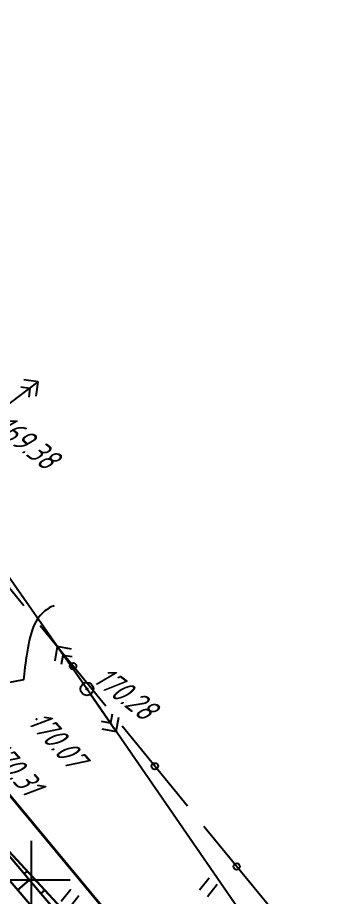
# Model space of a CAD drawing. Header units: millimetres. Extents: x -698 to 8131, y -704 to 4503.
# Drawn here: x 7503.8 to 7553.1, y 458.3 to 594.1 of the extents above; entities that cross this region are included whole.
import ezdxf

# ---------------------------------------------------------------- set-up
doc = ezdxf.new("R2010")
doc.units = ezdxf.units.MM
doc.linetypes.add('CONTI', pattern=[0])
for name, color, linetype, lineweight in [('10', 1, 'Continuous', 35), ('КОПИЯ_ОСЬ_13_ОТКОСЫ', 7, 'Continuous', 30), ('ОСЬ_ВЕРХ_ПОКРЫТИЯ_ГРАНИЦЫ_ПОЛОС', 7, 'Continuous', 30)]:
    doc.layers.add(name, color=color, linetype=linetype, lineweight=lineweight)
for name, color, linetype in [('GOR_BDEFAULT', 212, 'CONTI'), ('PI_OTDEFAULT', 172, 'CONTI'), ('PI_TTDEFAULT', 5, 'CONTI'), ('SETKR', 2, 'CONTI'), ('SIT_LDEFAULT', 7, 'CONTI'), ('USLZNDEFAULT', 7, 'CONTI')]:
    doc.layers.add(name, color=color, linetype=linetype)
doc.styles.add('eskd', font='isocpeui.ttf', dxfattribs={"width": 1.2})

# ---------------------------------------------------------------- blocks, each defined once
blk = doc.blocks.new('BL_333')
at = {"color": 0}
for p, q in [((0, -6), (0, 6)), ((-6, 0), (6, 0))]:
    blk.add_line(p, q, dxfattribs=at)
blk = doc.blocks.new('BL_2011')
at = {"color": 0}
for p, q in [((0, 0), (0, 2.4)), ((1.6, 0), (1.6, 2.4))]:
    blk.add_line(p, q, dxfattribs=at)
blk = doc.blocks.new('BL_26')
at = {"color": 0}
for radius in [1, 0.1]:
    blk.add_circle((0, 0), radius, dxfattribs=at)
blk = doc.blocks.new('*U52')
at = {"layer": 'КОПИЯ_ОСЬ_13_ОТКОСЫ'}
for points in [[(0, 0), (12.91, -15.28), (30.54, -35.85)], [(0, 0), (6.75, -7.38), (13.53, -14.74), (27.11, -29.45)], [(9.46, -10.32), (9.34, -10.43)], [(10.81, -11.8), (10.33, -12.23)], [(12.17, -13.27), (12.01, -13.41)], [(13.52, -14.74), (12.92, -15.29)]]:
    blk.add_lwpolyline(points, dxfattribs=at)

msp = doc.modelspace()

# ---------------------------------------------------------------- linework, layer by layer
at = {"layer": '10'}
for points in [[(7557.08, 408.21), (7502.4, 474.09), (7438.51, 545.9), (7384.5, 596.29), (7381.69, 589.87), (7359.57, 604.59), (7346, 610.97), (7346.93, 612.49), (7259.5, 653.22), (7163.78, 697.6), (7162.77, 695.04), (7153.58, 698.96), (7154.83, 701.95), (7107.48, 722.73), (7037.23, 756.52), (7008.44, 769.14), (7005.58, 770.2), (6980.05, 780.78), (6981.05, 782.78), (6942.35, 801.08), (6941.6, 799.04), (6896.91, 821.23), (6913.82, 871.71)], [(7384.5, 596.29), (7438.51, 545.9), (7502.4, 474.09), (7557.08, 408.21), (7599.64, 364.49), (7714.09, 267.32), (7782.33, 205.66), (7802.95, 187.96), (7827.05, 167.28), (7831.93, 163.09), (7846.05, 144.89), (7851.59, 137.76), (7868.69, 97.28), (7876.34, 79.15), (7881.94, 63.12), (7904.92, -2.65), (7913.74, -6.59), (7929.84, -50.89), (7929.84, -50.89), (7966.05, -166.92), (7964.87, -168.84), (7968.62, -174.87), (7974.57, -194.31), (7993.63, -264.5)]]:
    msp.add_lwpolyline(points, dxfattribs=at)
at = {"layer": 'GOR_BDEFAULT', "color": 212, "elevation": 170, "flags": 128}
msp.add_lwpolyline([(7509.42, 503.22), (7509.26, 503.15), (7509.08, 503.06), (7508.88, 502.96), (7508.68, 502.85), (7508.46, 502.71), (7508.23, 502.56), (7508, 502.38), (7507.76, 502.18), (7507.52, 501.95), (7507.29, 501.69), (7507.05, 501.4), (7506.83, 501.08), (7506.61, 500.72), (7506.4, 500.33), (7506.21, 499.89), (7506.03, 499.42), (7505.87, 498.91), (7505.72, 498.36), (7505.58, 497.8), (7505.46, 497.21), (7505.34, 496.62), (7505.24, 496.02), (7505.15, 495.42), (7505.06, 494.82), (7504.99, 494.24), (7504.92, 493.68), (7504.85, 493.14), (7504.8, 492.63), (7504.74, 492.16), (7504.69, 491.73), (7499.79, 490.8)], dxfattribs=at)
at = {"layer": 'PI_TTDEFAULT', "color": 5}
for p in [(7514.5, 490.33, 170.28), (7506.68, 485.64, 170.07)]:
    msp.add_point(p, dxfattribs=at)
at = {"layer": 'SIT_LDEFAULT', "color": 7}
for p, q in [((7514.5, 490.33), (7475.09, 546.69)), ((7506.96, 537.8), (7504.72, 538.1)), ((7501.4, 533.56), (7506.96, 537.8)), ((7504.29, 537.02), (7505.69, 536.83)), ((7505.69, 536.83), (7505.5, 535.43)), ((7506.66, 535.56), (7506.96, 537.8)), ((7504.75, 503.16), (7494.62, 515.55)), ((7517.41, 487.67), (7507.28, 500.06)), ((7509.92, 496.89), (7509.52, 494.66)), ((7513.93, 491.15), (7509.92, 496.89)), ((7512.14, 496.49), (7509.92, 496.89)), ((7510.59, 494.18), (7510.83, 495.57)), ((7510.83, 495.57), (7512.23, 495.33)), ((7550.98, 437.43), (7514.5, 490.33)), ((7515.07, 489.51), (7519.04, 483.74)), ((7518.39, 486.45), (7518.13, 485.06)), ((7518.13, 485.06), (7516.74, 485.32)), ((7519.04, 483.74), (7519.45, 485.97)), ((7516.82, 484.15), (7519.04, 483.74)), ((7530.07, 472.19), (7519.94, 484.58)), ((7542.72, 456.7), (7532.59, 469.09))]:
    msp.add_line(p, q, dxfattribs=at)
for centre in [(7512.35, 493.86), (7525.01, 478.38), (7537.66, 462.89)]:
    msp.add_circle(centre, 0.5, dxfattribs=at)
at = {"layer": 'КОПИЯ_ОСЬ_13_ОТКОСЫ'}
for points in [[(7446.49, 526.05), (7451.03, 520.87), (7452.91, 518.7), (7454.78, 516.53), (7457.26, 513.65), (7460.36, 510.03), (7467, 502.22), (7529.69, 428.98), (7564.42, 388.96)], [(7494.46, 473.99), (7507.37, 458.71), (7525.01, 438.14)], [(7503.78, 459.25), (7505.6, 460.81)]]:
    msp.add_lwpolyline(points, dxfattribs=at)
at = {"layer": 'ОСЬ_ВЕРХ_ПОКРЫТИЯ_ГРАНИЦЫ_ПОЛОС'}
msp.add_lwpolyline([(7422.33, 551.22), (7425.44, 548.09), (7426.11, 547.41), (7428.79, 544.9), (7431.45, 542.37), (7432.77, 541.1), (7433.43, 540.46), (7435.92, 537.78), (7438.4, 535.08), (7442.17, 530.91), (7445.99, 526.62), (7451.03, 520.87), (7452.91, 518.7), (7454.78, 516.53), (7457.26, 513.65), (7460.36, 510.03), (7467, 502.22), (7529.69, 428.98), (7564.42, 388.96)], dxfattribs=at)

# ---------------------------------------------------------------- block references
at = {"layer": 'SETKR', "color": 82}
msp.add_blockref('BL_333', (7505.93, 460.83), dxfattribs=at)
at = {"layer": 'USLZNDEFAULT', "color": 7, "rotation": 322.0000000000001}
for name, p in [('BL_26', (7514.5, 490.33)), ('BL_2011', (7531.91, 459.26)), ('BL_2011', (7510.53, 457.51))]:
    msp.add_blockref(name, p, dxfattribs=at)
at = {"layer": 'КОПИЯ_ОСЬ_13_ОТКОСЫ'}
msp.add_blockref('*U52', (7494.46, 473.99), dxfattribs=at)

# ---------------------------------------------------------------- texts
at = {"layer": 'PI_OTDEFAULT', "color": 172, "style": 'eskd', "oblique": 10, "width": 0.8}
for s, rotation, p in [('169.38', 322, (7499.87, 530.42)), ('170.28', 322, (7515.24, 491.52)), ('170.07', 312, (7505.18, 485.12)), ('170.31', 312, (7498.74, 480.6))]:
    msp.add_text(s, height=3.5, rotation=rotation, dxfattribs=at).set_placement(p)

doc.saveas('drawing.dxf')
